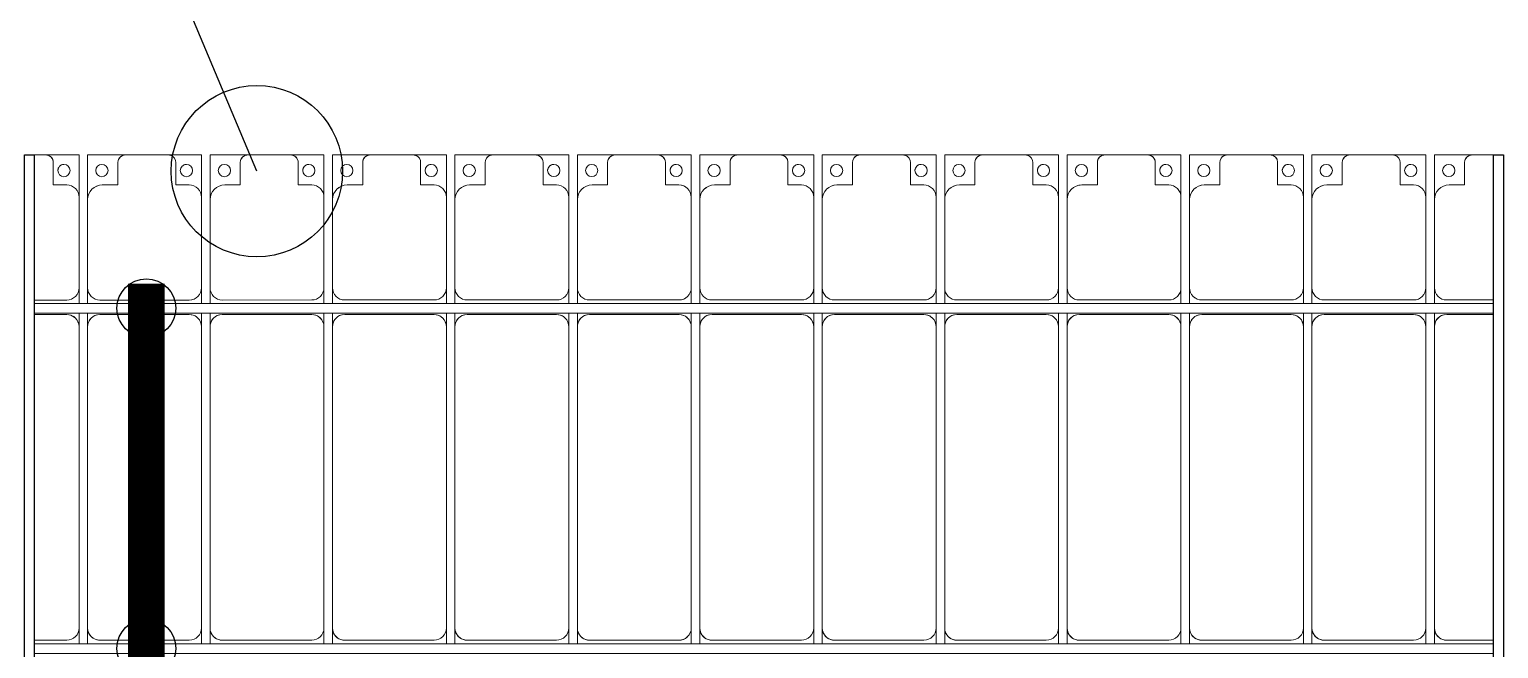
# Model space of a CAD drawing. Header units: millimetres. Extents: x -496478 to -186190, y -204059 to -87354.
# Drawn here: x -477212 to -471212, y -127424 to -124894 of the extents above; entities that cross this region are included whole.
import ezdxf

# ---------------------------------------------------------------- set-up
doc = ezdxf.new("R2010")
doc.units = ezdxf.units.MM
for name, color, linetype, lineweight in [('A-DETL-MBND', 5, 'Continuous', 9), ('A-GENM', 13, 'Continuous', 9), ('S-BEAM', 12, 'Continuous', 9)]:
    doc.layers.add(name, color=color, linetype=linetype, lineweight=lineweight)
for name, color, linetype in [('GC-BICH NEO', 6, 'Continuous'), ('GC-DAY NEO', 5, 'Continuous'), ('GC-HOP 40x60 GIA CUONG', 1, 'Continuous')]:
    doc.layers.add(name, color=color, linetype=linetype)

# ---------------------------------------------------------------- blocks, each defined once
blk = doc.blocks.new('Dầm C52 - Dầm C52-24978-BỐ TRÍ KHUNG KẾT CẤU BÈ PIN 01')
at = {"layer": 'S-BEAM', "color": 1}
for p, q in [((81389.1, 20), (87349.1, 20)), ((87349.1, -20), (81389.1, -20))]:
    blk.add_line(p, q, dxfattribs=at)
blk = doc.blocks.new('Dải phao đi lại kèm đỡ invester - DẢI PHAO ĐI LẠI-24499-BỐ TRÍ KHUNG KẾT CẤU BÈ PIN 01')
at = {"layer": 'A-DETL-MBND', "color": 8}
for p, q in [((11588.2, 1312.2), (11540, 1312.2)), ((11588.2, 1312.2), (11723.4, 1312.2)), ((11723.4, 1312.2), (11588.2, 1312.2)), ((11618.2, 1189.7), (11618.2, 1282.2)), ((11723.4, 1312.2), (11723.4, 1139.7)), ((11758.4, 1312.2), (11911.8, 1312.2)), ((11758.4, 1129.7), (11758.4, 1312.2)), ((11911.8, 1312.2), (11758.4, 1312.2)), ((11881.8, 1282.2), (11881.8, 1189.7)), ((12088.2, 1312.2), (11911.8, 1312.2)), ((12088.2, 1312.2), (12223.4, 1312.2)), ((12223.4, 1312.2), (12088.2, 1312.2)), ((12118.2, 1189.7), (12118.2, 1282.2)), ((12223.4, 1312.2), (12223.4, 1139.7)), ((12258.4, 1312.2), (12411.8, 1312.2)), ((12258.4, 1129.7), (12258.4, 1312.2)), ((12411.8, 1312.2), (12258.4, 1312.2)), ((12381.8, 1282.2), (12381.8, 1189.7)), ((12588.2, 1312.2), (12411.8, 1312.2)), ((12588.2, 1312.2), (12723.4, 1312.2)), ((12723.4, 1312.2), (12588.2, 1312.2)), ((12618.2, 1189.7), (12618.2, 1282.2)), ((12723.4, 1312.2), (12723.4, 1139.7)), ((12758.4, 1312.2), (12911.8, 1312.2)), ((12758.4, 1129.7), (12758.4, 1312.2)), ((12911.8, 1312.2), (12758.4, 1312.2)), ((12881.8, 1282.2), (12881.8, 1189.7)), ((13088.2, 1312.2), (12911.8, 1312.2)), ((13088.2, 1312.2), (13223.4, 1312.2)), ((13223.4, 1312.2), (13088.2, 1312.2)), ((13118.2, 1189.7), (13118.2, 1282.2)), ((13223.4, 1312.2), (13223.4, 1139.7)), ((13258.4, 1312.2), (13411.8, 1312.2)), ((13258.4, 1129.7), (13258.4, 1312.2)), ((13411.8, 1312.2), (13258.4, 1312.2)), ((13381.8, 1282.2), (13381.8, 1189.7)), ((13588.2, 1312.2), (13411.8, 1312.2)), ((13588.2, 1312.2), (13723.4, 1312.2)), ((13723.4, 1312.2), (13588.2, 1312.2)), ((13618.2, 1189.7), (13618.2, 1282.2)), ((13723.4, 1312.2), (13723.4, 1139.7)), ((13758.4, 1312.2), (13911.8, 1312.2)), ((13758.4, 1129.7), (13758.4, 1312.2)), ((13911.8, 1312.2), (13758.4, 1312.2)), ((13881.8, 1282.2), (13881.8, 1189.7)), ((14088.2, 1312.2), (13911.8, 1312.2)), ((14088.2, 1312.2), (14223.4, 1312.2)), ((14223.4, 1312.2), (14088.2, 1312.2)), ((14118.2, 1189.7), (14118.2, 1282.2)), ((14223.4, 1312.2), (14223.4, 1139.7)), ((14258.4, 1312.2), (14411.8, 1312.2)), ((14258.4, 1129.7), (14258.4, 1312.2)), ((14411.8, 1312.2), (14258.4, 1312.2)), ((14381.8, 1282.2), (14381.8, 1189.7)), ((14588.2, 1312.2), (14411.8, 1312.2)), ((14588.2, 1312.2), (14723.4, 1312.2)), ((14723.4, 1312.2), (14588.2, 1312.2)), ((14618.2, 1189.7), (14618.2, 1282.2)), ((14723.4, 1312.2), (14723.4, 1139.7)), ((14758.4, 1312.2), (14911.8, 1312.2)), ((14758.4, 1129.7), (14758.4, 1312.2)), ((14911.8, 1312.2), (14758.4, 1312.2)), ((14881.8, 1282.2), (14881.8, 1189.7)), ((15088.2, 1312.2), (14911.8, 1312.2)), ((15088.2, 1312.2), (15223.4, 1312.2)), ((15223.4, 1312.2), (15088.2, 1312.2)), ((15118.2, 1189.7), (15118.2, 1282.2)), ((15223.4, 1312.2), (15223.4, 1139.7)), ((15258.4, 1312.2), (15411.8, 1312.2)), ((15258.4, 1129.7), (15258.4, 1312.2)), ((15411.8, 1312.2), (15258.4, 1312.2)), ((15381.8, 1282.2), (15381.8, 1189.7)), ((15588.2, 1312.2), (15411.8, 1312.2)), ((15588.2, 1312.2), (15723.4, 1312.2)), ((15723.4, 1312.2), (15588.2, 1312.2)), ((15618.2, 1189.7), (15618.2, 1282.2)), ((15723.4, 1312.2), (15723.4, 1139.7)), ((15758.4, 1312.2), (15911.8, 1312.2)), ((15758.4, 1129.7), (15758.4, 1312.2)), ((15911.8, 1312.2), (15758.4, 1312.2)), ((15881.8, 1282.2), (15881.8, 1189.7)), ((16088.2, 1312.2), (15911.8, 1312.2)), ((16088.2, 1312.2), (16223.4, 1312.2)), ((16223.4, 1312.2), (16088.2, 1312.2)), ((16118.2, 1189.7), (16118.2, 1282.2)), ((16223.4, 1312.2), (16223.4, 1139.7)), ((16258.4, 1312.2), (16411.8, 1312.2)), ((16258.4, 1129.7), (16258.4, 1312.2)), ((16411.8, 1312.2), (16258.4, 1312.2)), ((16381.8, 1282.2), (16381.8, 1189.7)), ((16588.2, 1312.2), (16411.8, 1312.2)), ((16588.2, 1312.2), (16723.4, 1312.2)), ((16723.4, 1312.2), (16588.2, 1312.2)), ((16618.2, 1189.7), (16618.2, 1282.2)), ((16723.4, 1312.2), (16723.4, 1139.7)), ((16758.4, 1312.2), (16911.8, 1312.2)), ((16758.4, 1129.7), (16758.4, 1312.2)), ((16911.8, 1312.2), (16758.4, 1312.2)), ((16881.8, 1282.2), (16881.8, 1189.7)), ((17088.2, 1312.2), (16911.8, 1312.2)), ((17088.2, 1312.2), (17223.4, 1312.2)), ((17223.4, 1312.2), (17088.2, 1312.2)), ((17118.2, 1189.7), (17118.2, 1282.2)), ((17223.4, 1312.2), (17223.4, 1139.7)), ((17258.4, 1312.2), (17411.8, 1312.2)), ((17258.4, 1129.7), (17258.4, 1312.2)), ((17411.8, 1312.2), (17258.4, 1312.2)), ((17381.8, 1282.2), (17381.8, 1189.7)), ((17500, 1312.2), (17411.8, 1312.2)), ((11673.4, 1189.7), (11618.2, 1189.7)), ((11881.8, 1189.7), (11818.4, 1189.7)), ((12173.4, 1189.7), (12118.2, 1189.7)), ((12381.8, 1189.7), (12318.4, 1189.7)), ((12673.4, 1189.7), (12618.2, 1189.7)), ((12881.8, 1189.7), (12818.4, 1189.7)), ((13173.4, 1189.7), (13118.2, 1189.7)), ((13381.8, 1189.7), (13318.4, 1189.7)), ((13673.4, 1189.7), (13618.2, 1189.7)), ((13881.8, 1189.7), (13818.4, 1189.7)), ((14173.4, 1189.7), (14118.2, 1189.7)), ((14381.8, 1189.7), (14318.4, 1189.7)), ((14673.4, 1189.7), (14618.2, 1189.7)), ((14881.8, 1189.7), (14818.4, 1189.7)), ((15173.4, 1189.7), (15118.2, 1189.7)), ((15381.8, 1189.7), (15318.4, 1189.7)), ((15673.4, 1189.7), (15618.2, 1189.7)), ((15881.8, 1189.7), (15818.4, 1189.7)), ((16173.4, 1189.7), (16118.2, 1189.7)), ((16381.8, 1189.7), (16318.4, 1189.7)), ((16673.4, 1189.7), (16618.2, 1189.7)), ((16881.8, 1189.7), (16818.4, 1189.7)), ((17173.4, 1189.7), (17118.2, 1189.7)), ((17381.8, 1189.7), (17318.4, 1189.7)), ((11723.4, 769.7), (11723.4, 1139.7)), ((11758.4, 1129.7), (11758.4, 769.7)), ((12223.4, 769.7), (12223.4, 1139.7)), ((12258.4, 1129.7), (12258.4, 769.7)), ((12723.4, 769.7), (12723.4, 1139.7)), ((12758.4, 1129.7), (12758.4, 769.7)), ((13223.4, 769.7), (13223.4, 1139.7)), ((13258.4, 1129.7), (13258.4, 769.7)), ((13723.4, 769.7), (13723.4, 1139.7)), ((13758.4, 1129.7), (13758.4, 769.7)), ((14223.4, 769.7), (14223.4, 1139.7)), ((14258.4, 1129.7), (14258.4, 769.7)), ((14723.4, 769.7), (14723.4, 1139.7)), ((14758.4, 1129.7), (14758.4, 769.7)), ((15223.4, 769.7), (15223.4, 1139.7)), ((15258.4, 1129.7), (15258.4, 769.7)), ((15723.4, 769.7), (15723.4, 1139.7)), ((15758.4, 1129.7), (15758.4, 769.7)), ((16223.4, 769.7), (16223.4, 1139.7)), ((16258.4, 1129.7), (16258.4, 769.7)), ((16723.4, 769.7), (16723.4, 1139.7)), ((16758.4, 1129.7), (16758.4, 769.7)), ((17223.4, 769.7), (17223.4, 1139.7)), ((17258.4, 1129.7), (17258.4, 769.7)), ((11723.4, 769.7), (11723.4, 705.3)), ((11758.4, 705.3), (11758.4, 769.7)), ((12223.4, 769.7), (12223.4, 705.3)), ((12258.4, 705.3), (12258.4, 769.7)), ((12723.4, 769.7), (12723.4, 705.3)), ((12758.4, 705.3), (12758.4, 769.7)), ((13223.4, 769.7), (13223.4, 705.3)), ((13258.4, 705.3), (13258.4, 769.7)), ((13723.4, 769.7), (13723.4, 705.3)), ((13758.4, 705.3), (13758.4, 769.7)), ((14223.4, 769.7), (14223.4, 705.3)), ((14258.4, 705.3), (14258.4, 769.7)), ((14723.4, 769.7), (14723.4, 705.3)), ((14758.4, 705.3), (14758.4, 769.7)), ((15223.4, 769.7), (15223.4, 705.3)), ((15258.4, 705.3), (15258.4, 769.7)), ((15723.4, 769.7), (15723.4, 705.3)), ((15758.4, 705.3), (15758.4, 769.7)), ((16223.4, 769.7), (16223.4, 705.3)), ((16258.4, 705.3), (16258.4, 769.7)), ((16723.4, 769.7), (16723.4, 705.3)), ((16758.4, 705.3), (16758.4, 769.7)), ((17223.4, 769.7), (17223.4, 705.3)), ((17258.4, 705.3), (17258.4, 769.7)), ((11540, 719.7), (11673.4, 719.7)), ((11673.4, 660.3), (11540, 660.3)), ((11723.4, 665.3), (11723.4, 610.3)), ((11758.4, 610.3), (11758.4, 665.3)), ((11808.4, 719.7), (12173.4, 719.7)), ((12173.4, 660.3), (11808.4, 660.3)), ((12223.4, 665.3), (12223.4, 610.3)), ((12258.4, 610.3), (12258.4, 665.3)), ((12308.4, 719.7), (12673.4, 719.7)), ((12673.4, 660.3), (12308.4, 660.3)), ((12723.4, 665.3), (12723.4, 610.3)), ((12758.4, 610.3), (12758.4, 665.3)), ((12808.4, 719.7), (13173.4, 719.7)), ((13173.4, 660.3), (12808.4, 660.3)), ((13223.4, 665.3), (13223.4, 610.3)), ((13258.4, 610.3), (13258.4, 665.3)), ((13308.4, 719.7), (13673.4, 719.7)), ((13673.4, 660.3), (13308.4, 660.3)), ((13723.4, 665.3), (13723.4, 610.3)), ((13758.4, 610.3), (13758.4, 665.3)), ((13808.4, 719.7), (14173.4, 719.7)), ((14173.4, 660.3), (13808.4, 660.3)), ((14223.4, 665.3), (14223.4, 610.3)), ((14258.4, 610.3), (14258.4, 665.3)), ((14308.4, 719.7), (14673.4, 719.7)), ((14673.4, 660.3), (14308.4, 660.3)), ((14723.4, 665.3), (14723.4, 610.3)), ((14758.4, 610.3), (14758.4, 665.3)), ((14808.4, 719.7), (15173.4, 719.7)), ((15173.4, 660.3), (14808.4, 660.3)), ((15223.4, 665.3), (15223.4, 610.3)), ((15258.4, 610.3), (15258.4, 665.3)), ((15308.4, 719.7), (15673.4, 719.7)), ((15673.4, 660.3), (15308.4, 660.3)), ((15723.4, 665.3), (15723.4, 610.3)), ((15758.4, 610.3), (15758.4, 665.3)), ((15808.4, 719.7), (16173.4, 719.7)), ((16173.4, 660.3), (15808.4, 660.3)), ((16223.4, 665.3), (16223.4, 610.3)), ((16258.4, 610.3), (16258.4, 665.3)), ((16308.4, 719.7), (16673.4, 719.7)), ((16673.4, 660.3), (16308.4, 660.3)), ((16723.4, 665.3), (16723.4, 610.3)), ((16758.4, 610.3), (16758.4, 665.3)), ((16808.4, 719.7), (17173.4, 719.7)), ((17173.4, 660.3), (16808.4, 660.3)), ((17223.4, 665.3), (17223.4, 610.3)), ((17258.4, 610.3), (17258.4, 665.3)), ((17308.4, 719.7), (17500, 719.7)), ((17500, 660.3), (17308.4, 660.3)), ((11723.4, -620.3), (11723.4, 610.3)), ((11758.4, 610.3), (11758.4, -620.3)), ((12223.4, -620.3), (12223.4, 610.3)), ((12258.4, 610.3), (12258.4, -620.3)), ((12723.4, -620.3), (12723.4, 610.3)), ((12758.4, 610.3), (12758.4, -620.3)), ((13223.4, -620.3), (13223.4, 610.3)), ((13258.4, 610.3), (13258.4, -620.3)), ((13723.4, -620.3), (13723.4, 610.3)), ((13758.4, 610.3), (13758.4, -620.3)), ((14223.4, -620.3), (14223.4, 610.3)), ((14258.4, 610.3), (14258.4, -620.3)), ((14723.4, -620.3), (14723.4, 610.3)), ((14758.4, 610.3), (14758.4, -620.3)), ((15223.4, -620.3), (15223.4, 610.3)), ((15258.4, 610.3), (15258.4, -620.3)), ((15723.4, -620.3), (15723.4, 610.3)), ((15758.4, 610.3), (15758.4, -620.3)), ((16223.4, -620.3), (16223.4, 610.3)), ((16258.4, 610.3), (16258.4, -620.3)), ((16723.4, -620.3), (16723.4, 610.3)), ((16758.4, 610.3), (16758.4, -620.3)), ((17223.4, -620.3), (17223.4, 610.3)), ((17258.4, 610.3), (17258.4, -620.3)), ((11723.4, -620.3), (11723.4, -684.7)), ((11758.4, -684.7), (11758.4, -620.3)), ((12223.4, -620.3), (12223.4, -684.7)), ((12258.4, -684.7), (12258.4, -620.3)), ((12723.4, -620.3), (12723.4, -684.7)), ((12758.4, -684.7), (12758.4, -620.3)), ((13223.4, -620.3), (13223.4, -684.7)), ((13258.4, -684.7), (13258.4, -620.3)), ((13723.4, -620.3), (13723.4, -684.7)), ((13758.4, -684.7), (13758.4, -620.3)), ((14223.4, -620.3), (14223.4, -684.7)), ((14258.4, -684.7), (14258.4, -620.3)), ((14723.4, -620.3), (14723.4, -684.7)), ((14758.4, -684.7), (14758.4, -620.3)), ((15223.4, -620.3), (15223.4, -684.7)), ((15258.4, -684.7), (15258.4, -620.3)), ((15723.4, -620.3), (15723.4, -684.7)), ((15758.4, -684.7), (15758.4, -620.3)), ((16223.4, -620.3), (16223.4, -684.7)), ((16258.4, -684.7), (16258.4, -620.3)), ((16723.4, -620.3), (16723.4, -684.7)), ((16758.4, -684.7), (16758.4, -620.3)), ((17223.4, -620.3), (17223.4, -684.7)), ((17258.4, -684.7), (17258.4, -620.3)), ((11540, -670.3), (11673.4, -670.3)), ((11808.4, -670.3), (12173.4, -670.3)), ((12308.4, -670.3), (12673.4, -670.3)), ((12808.4, -670.3), (13173.4, -670.3)), ((13308.4, -670.3), (13673.4, -670.3)), ((13808.4, -670.3), (14173.4, -670.3)), ((14308.4, -670.3), (14673.4, -670.3)), ((14808.4, -670.3), (15173.4, -670.3)), ((15308.4, -670.3), (15673.4, -670.3)), ((15808.4, -670.3), (16173.4, -670.3)), ((16308.4, -670.3), (16673.4, -670.3)), ((16808.4, -670.3), (17173.4, -670.3)), ((17308.4, -670.3), (17500, -670.3))]:
    blk.add_line(p, q, dxfattribs=at)
for centre, radius, start, end in [((11588.2, 1282.2), 30, 0, 90), ((11588.2, 1282.2), 30, 75, 90), ((11588.2, 1282.2), 30, 15, 90), ((11588.2, 1282.2), 30, 75, 90), ((11661.8, 1248.6), 25, 90, 270), ((11661.8, 1248.6), 25, 150, 180), ((11661.8, 1248.6), 25, 120, 135), ((11661.8, 1248.6), 25, 90, 105), ((11661.8, 1248.6), 25, 270, 90), ((11816.8, 1248.6), 25, 90, 270), ((11816.8, 1248.6), 25, 270, 90), ((11911.8, 1282.2), 30, 90, 180), ((11911.8, 1282.2), 30, 90, 165), ((11911.8, 1282.2), 30, 90, 105), ((11911.8, 1282.2), 30, 90, 105), ((12088.2, 1282.2), 30, 360, 90), ((12088.2, 1282.2), 30, 75, 90), ((12088.2, 1282.2), 30, 15, 90), ((12088.2, 1282.2), 30, 75, 90), ((12161.8, 1248.6), 25, 90, 270), ((12161.8, 1248.6), 25, 150, 180), ((12161.8, 1248.6), 25, 120, 135), ((12161.8, 1248.6), 25, 90, 105), ((12161.8, 1248.6), 25, 270, 90), ((12316.8, 1248.6), 25, 90, 270), ((12316.8, 1248.6), 25, 270, 90), ((12411.8, 1282.2), 30, 90, 180), ((12411.8, 1282.2), 30, 90, 165), ((12411.8, 1282.2), 30, 90, 105), ((12411.8, 1282.2), 30, 90, 105), ((12588.2, 1282.2), 30, 360, 90), ((12588.2, 1282.2), 30, 75, 90), ((12588.2, 1282.2), 30, 15, 90), ((12588.2, 1282.2), 30, 75, 90), ((12661.8, 1248.6), 25, 90, 270), ((12661.8, 1248.6), 25, 150, 180), ((12661.8, 1248.6), 25, 120, 135), ((12661.8, 1248.6), 25, 90, 105), ((12661.8, 1248.6), 25, 270, 90), ((12816.8, 1248.6), 25, 90, 270), ((12816.8, 1248.6), 25, 270, 90), ((12911.8, 1282.2), 30, 90, 180), ((12911.8, 1282.2), 30, 90, 165), ((12911.8, 1282.2), 30, 90, 105), ((12911.8, 1282.2), 30, 90, 105), ((13088.2, 1282.2), 30, 360, 90), ((13088.2, 1282.2), 30, 75, 90), ((13088.2, 1282.2), 30, 15, 90), ((13088.2, 1282.2), 30, 75, 90), ((13161.8, 1248.6), 25, 90, 270), ((13161.8, 1248.6), 25, 150, 180), ((13161.8, 1248.6), 25, 120, 135), ((13161.8, 1248.6), 25, 90, 105), ((13161.8, 1248.6), 25, 270, 90), ((13316.8, 1248.6), 25, 90, 270), ((13316.8, 1248.6), 25, 270, 90), ((13411.8, 1282.2), 30, 90, 180), ((13411.8, 1282.2), 30, 90, 165), ((13411.8, 1282.2), 30, 90, 105), ((13411.8, 1282.2), 30, 90, 105), ((13588.2, 1282.2), 30, 0, 90), ((13588.2, 1282.2), 30, 75, 90), ((13588.2, 1282.2), 30, 15, 90), ((13588.2, 1282.2), 30, 75, 90), ((13661.8, 1248.6), 25, 90, 270), ((13661.8, 1248.6), 25, 150, 180), ((13661.8, 1248.6), 25, 120, 135), ((13661.8, 1248.6), 25, 90, 105), ((13661.8, 1248.6), 25, 270, 90), ((13816.8, 1248.6), 25, 90, 270), ((13816.8, 1248.6), 25, 270, 90), ((13911.8, 1282.2), 30, 90, 180), ((13911.8, 1282.2), 30, 90, 165), ((13911.8, 1282.2), 30, 90, 105), ((13911.8, 1282.2), 30, 90, 105), ((14088.2, 1282.2), 30, 0, 90), ((14088.2, 1282.2), 30, 75, 90), ((14088.2, 1282.2), 30, 15, 90), ((14088.2, 1282.2), 30, 75, 90), ((14161.8, 1248.6), 25, 90, 270), ((14161.8, 1248.6), 25, 150, 180), ((14161.8, 1248.6), 25, 120, 135), ((14161.8, 1248.6), 25, 90, 105), ((14161.8, 1248.6), 25, 270, 90), ((14316.8, 1248.6), 25, 90, 270), ((14316.8, 1248.6), 25, 270, 90), ((14411.8, 1282.2), 30, 90, 180), ((14411.8, 1282.2), 30, 90, 165), ((14411.8, 1282.2), 30, 90, 105), ((14411.8, 1282.2), 30, 90, 105), ((14588.2, 1282.2), 30, 0, 90), ((14588.2, 1282.2), 30, 75, 90), ((14588.2, 1282.2), 30, 15, 90), ((14588.2, 1282.2), 30, 75, 90), ((14661.8, 1248.6), 25, 90, 270), ((14661.8, 1248.6), 25, 150, 180), ((14661.8, 1248.6), 25, 120, 135), ((14661.8, 1248.6), 25, 90, 105), ((14661.8, 1248.6), 25, 270, 90), ((14816.8, 1248.6), 25, 90, 270), ((14816.8, 1248.6), 25, 270, 90), ((14911.8, 1282.2), 30, 90, 180), ((14911.8, 1282.2), 30, 90, 165), ((14911.8, 1282.2), 30, 90, 105), ((14911.8, 1282.2), 30, 90, 105), ((15088.2, 1282.2), 30, 360, 90), ((15088.2, 1282.2), 30, 75, 90), ((15088.2, 1282.2), 30, 15, 90), ((15088.2, 1282.2), 30, 75, 90), ((15161.8, 1248.6), 25, 90, 270), ((15161.8, 1248.6), 25, 150, 180), ((15161.8, 1248.6), 25, 120, 135), ((15161.8, 1248.6), 25, 90, 105), ((15161.8, 1248.6), 25, 270, 90), ((15316.8, 1248.6), 25, 90, 270), ((15316.8, 1248.6), 25, 270, 90), ((15411.8, 1282.2), 30, 90, 180), ((15411.8, 1282.2), 30, 90, 165), ((15411.8, 1282.2), 30, 90, 105), ((15411.8, 1282.2), 30, 90, 105), ((15588.2, 1282.2), 30, 360, 90), ((15588.2, 1282.2), 30, 75, 90), ((15588.2, 1282.2), 30, 15, 90), ((15588.2, 1282.2), 30, 75, 90), ((15661.8, 1248.6), 25, 90, 270), ((15661.8, 1248.6), 25, 150, 180), ((15661.8, 1248.6), 25, 120, 135), ((15661.8, 1248.6), 25, 90, 105), ((15661.8, 1248.6), 25, 270, 90), ((15816.8, 1248.6), 25, 90, 270), ((15816.8, 1248.6), 25, 270, 90), ((15911.8, 1282.2), 30, 90, 180), ((15911.8, 1282.2), 30, 90, 165), ((15911.8, 1282.2), 30, 90, 105), ((15911.8, 1282.2), 30, 90, 105), ((16088.2, 1282.2), 30, 360, 90), ((16088.2, 1282.2), 30, 75, 90), ((16088.2, 1282.2), 30, 15, 90), ((16088.2, 1282.2), 30, 75, 90), ((16161.8, 1248.6), 25, 90, 270), ((16161.8, 1248.6), 25, 150, 180), ((16161.8, 1248.6), 25, 120, 135), ((16161.8, 1248.6), 25, 90, 105), ((16161.8, 1248.6), 25, 270, 90), ((16316.8, 1248.6), 25, 90, 270), ((16316.8, 1248.6), 25, 270, 90), ((16411.8, 1282.2), 30, 90, 180), ((16411.8, 1282.2), 30, 90, 165), ((16411.8, 1282.2), 30, 90, 105), ((16411.8, 1282.2), 30, 90, 105), ((16588.2, 1282.2), 30, 0, 90), ((16588.2, 1282.2), 30, 75, 90), ((16588.2, 1282.2), 30, 24.29918, 90), ((16588.2, 1282.2), 30, 75, 90), ((16661.8, 1248.6), 25, 90, 270), ((16661.8, 1248.6), 25, 150, 180), ((16661.8, 1248.6), 25, 120, 135), ((16661.8, 1248.6), 25, 90, 105), ((16661.8, 1248.6), 25, 270, 90), ((16816.8, 1248.6), 25, 90, 270), ((16816.8, 1248.6), 25, 270, 90), ((16911.8, 1282.2), 30, 90, 180), ((16911.8, 1282.2), 30, 90, 165), ((16911.8, 1282.2), 30, 90, 105), ((16911.8, 1282.2), 30, 90, 105), ((17088.2, 1282.2), 30, 360, 90), ((17088.2, 1282.2), 30, 75, 90), ((17088.2, 1282.2), 30, 15, 90), ((17088.2, 1282.2), 30, 75, 90), ((17161.8, 1248.6), 25, 90, 270), ((17161.8, 1248.6), 25, 150, 180), ((17161.8, 1248.6), 25, 120, 135), ((17161.8, 1248.6), 25, 90, 105), ((17161.8, 1248.6), 25, 270, 90), ((17316.8, 1248.6), 25, 90, 270), ((17316.8, 1248.6), 25, 270, 90), ((17411.8, 1282.2), 30, 90, 180), ((17411.8, 1282.2), 30, 90, 165), ((17411.8, 1282.2), 30, 90, 105), ((17411.8, 1282.2), 30, 90, 105), ((11673.4, 1139.7), 50, 360, 90), ((11673.4, 1139.7), 50, 45, 90), ((11818.4, 1129.7), 60, 90, 180), ((11818.4, 1129.7), 60, 90, 135), ((12173.4, 1139.7), 50, 360, 90), ((12173.4, 1139.7), 50, 45, 90), ((12318.4, 1129.7), 60, 90, 180), ((12318.4, 1129.7), 60, 90, 135), ((12673.4, 1139.7), 50, 360, 90), ((12673.4, 1139.7), 50, 45, 90), ((12818.4, 1129.7), 60, 90, 180), ((12818.4, 1129.7), 60, 90, 135), ((13173.4, 1139.7), 50, 360, 90), ((13173.4, 1139.7), 50, 45, 90), ((13318.4, 1129.7), 60, 90, 180), ((13318.4, 1129.7), 60, 90, 135), ((13673.4, 1139.7), 50, 360, 90), ((13673.4, 1139.7), 50, 45, 90), ((13818.4, 1129.7), 60, 90, 180), ((13818.4, 1129.7), 60, 90, 135), ((14173.4, 1139.7), 50, 0, 90), ((14173.4, 1139.7), 50, 48.31734, 90), ((14318.4, 1129.7), 60, 90, 180), ((14318.4, 1129.7), 60, 90, 135), ((14673.4, 1139.7), 50, 0, 90), ((14673.4, 1139.7), 50, 45, 90), ((14818.4, 1129.7), 60, 90, 180), ((14818.4, 1129.7), 60, 90, 135), ((15173.4, 1139.7), 50, 360, 90), ((15173.4, 1139.7), 50, 45, 90), ((15318.4, 1129.7), 60, 90, 180), ((15318.4, 1129.7), 60, 90, 135), ((15673.4, 1139.7), 50, 0, 90), ((15673.4, 1139.7), 50, 45, 90), ((15818.4, 1129.7), 60, 90, 180), ((15818.4, 1129.7), 60, 95.82308, 135), ((16173.4, 1139.7), 50, 0, 90), ((16173.4, 1139.7), 50, 45, 90), ((16318.4, 1129.7), 60, 90, 180), ((16318.4, 1129.7), 60, 90, 135), ((16673.4, 1139.7), 50, 360, 90), ((16673.4, 1139.7), 50, 45, 90), ((16818.4, 1129.7), 60, 90, 180), ((16818.4, 1129.7), 60, 90, 135), ((17173.4, 1139.7), 50, 0, 90), ((17173.4, 1139.7), 50, 45, 90), ((17318.4, 1129.7), 60, 90, 180), ((17318.4, 1129.7), 60, 90, 135), ((11673.4, 769.7), 50, 270, 0), ((11673.4, 769.7), 50, 270, 315), ((11808.4, 769.7), 50, 180, 270), ((11808.4, 769.7), 50, 225, 270), ((12173.4, 769.7), 50, 270, 360), ((12173.4, 769.7), 50, 270, 315), ((12308.4, 769.7), 50, 180, 270), ((12308.4, 769.7), 50, 225, 270), ((12673.4, 769.7), 50, 270, 360), ((12673.4, 769.7), 50, 270, 315), ((12808.4, 769.7), 50, 180, 270), ((12808.4, 769.7), 50, 225, 270), ((13173.4, 769.7), 50, 270, 360), ((13173.4, 769.7), 50, 270, 315), ((13308.4, 769.7), 50, 180, 270), ((13308.4, 769.7), 50, 225, 270), ((13673.4, 769.7), 50, 270, 360), ((13673.4, 769.7), 50, 270, 315), ((13808.4, 769.7), 50, 180, 270), ((13808.4, 769.7), 50, 225, 270), ((14173.4, 769.7), 50, 270, 0), ((14173.4, 769.7), 50, 270, 311.67415), ((14308.4, 769.7), 50, 180, 270), ((14308.4, 769.7), 50, 225, 270), ((14673.4, 769.7), 50, 270, 0), ((14673.4, 769.7), 50, 270, 315), ((14808.4, 769.7), 50, 180, 270), ((14808.4, 769.7), 50, 225, 270), ((15173.4, 769.7), 50, 270, 360), ((15173.4, 769.7), 50, 270, 315), ((15308.4, 769.7), 50, 180, 270), ((15308.4, 769.7), 50, 225, 270), ((15673.4, 769.7), 50, 270, 0), ((15673.4, 769.7), 50, 270, 315), ((15808.4, 769.7), 50, 180, 270), ((15808.4, 769.7), 50, 225, 270), ((16173.4, 769.7), 50, 270, 0), ((16173.4, 769.7), 50, 270, 315), ((16308.4, 769.7), 50, 180, 270), ((16308.4, 769.7), 50, 225, 270), ((16673.4, 769.7), 50, 270, 0), ((16673.4, 769.7), 50, 270, 315), ((16808.4, 769.7), 50, 180, 270), ((16808.4, 769.7), 50, 225, 270), ((17173.4, 769.7), 50, 270, 360), ((17173.4, 769.7), 50, 270, 315), ((17308.4, 769.7), 50, 180, 270), ((17308.4, 769.7), 50, 225, 270), ((11673.4, 610.3), 50, 0, 90), ((11673.4, 610.3), 50, 15, 90), ((11808.4, 610.3), 50, 90, 180), ((12173.4, 610.3), 50, 0, 90), ((12173.4, 610.3), 50, 15, 90), ((12308.4, 610.3), 50, 90, 180), ((12673.4, 610.3), 50, 0, 90), ((12673.4, 610.3), 50, 15, 90), ((12808.4, 610.3), 50, 90, 180), ((13173.4, 610.3), 50, 360, 90), ((13173.4, 610.3), 50, 15, 90), ((13308.4, 610.3), 50, 90, 180), ((13673.4, 610.3), 50, 360, 90), ((13673.4, 610.3), 50, 15, 90), ((13808.4, 610.3), 50, 90, 180), ((14173.4, 610.3), 50, 360, 90), ((14173.4, 610.3), 50, 48.32749, 90), ((14308.4, 610.3), 50, 90, 180), ((14673.4, 610.3), 50, 360, 90), ((14673.4, 610.3), 50, 15, 90), ((14808.4, 610.3), 50, 90, 180), ((15173.4, 610.3), 50, 360, 90), ((15173.4, 610.3), 50, 15, 90), ((15308.4, 610.3), 50, 90, 180), ((15673.4, 610.3), 50, 0, 90), ((15673.4, 610.3), 50, 15, 90), ((15808.4, 610.3), 50, 90, 180), ((16173.4, 610.3), 50, 0, 90), ((16173.4, 610.3), 50, 15, 90), ((16308.4, 610.3), 50, 90, 180), ((16673.4, 610.3), 50, 360, 90), ((16673.4, 610.3), 50, 15, 90), ((16808.4, 610.3), 50, 90, 180), ((17173.4, 610.3), 50, 360, 90), ((17173.4, 610.3), 50, 15, 90), ((17308.4, 610.3), 50, 90, 180), ((11808.4, 610.3), 50, 105, 180), ((12308.4, 610.3), 50, 105, 180), ((12808.4, 610.3), 50, 105, 180), ((13308.4, 610.3), 50, 105, 180), ((13808.4, 610.3), 50, 105, 180), ((14173.4, 610.3), 50, 15, 45), ((14308.4, 610.3), 50, 105, 180), ((14808.4, 610.3), 50, 105, 180), ((15308.4, 610.3), 50, 105, 180), ((15808.4, 610.3), 50, 105, 180), ((16308.4, 610.3), 50, 105, 180), ((16808.4, 610.3), 50, 105, 180), ((17308.4, 610.3), 50, 105, 180), ((11673.4, -620.3), 50, 270, 0), ((11673.4, -620.3), 50, 270, 0), ((11808.4, -620.3), 50, 180, 270), ((11808.4, -620.3), 50, 195, 255), ((12173.4, -620.3), 50, 270, 360), ((12173.4, -620.3), 50, 270, 360), ((12308.4, -620.3), 50, 180, 270), ((12308.4, -620.3), 50, 195, 270), ((12673.4, -620.3), 50, 270, 360), ((12673.4, -620.3), 50, 270, 360), ((12808.4, -620.3), 50, 180, 270), ((12808.4, -620.3), 50, 195, 270), ((13173.4, -620.3), 50, 270, 0), ((13173.4, -620.3), 50, 270, 0), ((13308.4, -620.3), 50, 180, 270), ((13308.4, -620.3), 50, 195, 270), ((13673.4, -620.3), 50, 270, 0), ((13673.4, -620.3), 50, 270, 0), ((13808.4, -620.3), 50, 180, 270), ((13808.4, -620.3), 50, 195, 270), ((14173.4, -620.3), 50, 270, 0), ((14173.4, -620.3), 50, 270, 311.64749), ((14173.4, -620.3), 50, 315, 0), ((14308.4, -620.3), 50, 180, 270), ((14308.4, -620.3), 50, 195, 270), ((14673.4, -620.3), 50, 270, 0), ((14673.4, -620.3), 50, 270, 0), ((14808.4, -620.3), 50, 180, 270), ((14808.4, -620.3), 50, 195, 270), ((15173.4, -620.3), 50, 270, 360), ((15173.4, -620.3), 50, 270, 360), ((15308.4, -620.3), 50, 180, 270), ((15308.4, -620.3), 50, 195, 270), ((15673.4, -620.3), 50, 270, 360), ((15673.4, -620.3), 50, 270, 360), ((15808.4, -620.3), 50, 180, 270), ((15808.4, -620.3), 50, 195, 270), ((16173.4, -620.3), 50, 270, 0), ((16173.4, -620.3), 50, 270, 0), ((16308.4, -620.3), 50, 180, 270), ((16308.4, -620.3), 50, 195, 270), ((16673.4, -620.3), 50, 270, 360), ((16673.4, -620.3), 50, 270, 360), ((16808.4, -620.3), 50, 180, 270), ((16808.4, -620.3), 50, 195, 270), ((17173.4, -620.3), 50, 270, 0), ((17173.4, -620.3), 50, 270, 0), ((17308.4, -620.3), 50, 180, 270), ((17308.4, -620.3), 50, 195, 270), ((11808.4, -620.3), 50, 257.4602, 270)]:
    blk.add_arc(centre, radius, start, end, dxfattribs=at)
blk = doc.blocks.new('Dầm C52 - Hộp 40x60-25870-BỐ TRÍ KHUNG KẾT CẤU BÈ PIN 01')
at = {"layer": 'S-BEAM', "color": 3, "lineweight": 25}
for p, q in [((-37172.3, 20), (37172.3, 20)), ((37172.3, 20), (37172.3, -20)), ((37172.3, -20), (-37172.3, -20))]:
    blk.add_line(p, q, dxfattribs=at)
blk = doc.blocks.new('HOBANMONG_BEPIN 1_rvt-1-BỐ TRÍ KHUNG KẾT CẤU BÈ PIN 01')
at = {"layer": 'A-GENM', "lineweight": 9, "rotation": 0.0007586099545854}
blk.add_blockref('Dải phao đi lại kèm đỡ invester - DẢI PHAO ĐI LẠI-24499-BỐ TRÍ KHUNG KẾT CẤU BÈ PIN 01', (-488732.3, -126719.6), dxfattribs=at)
at = {"layer": 'S-BEAM', "lineweight": 9}
for name, p, rotation in [('Dầm C52 - Hộp 40x60-25870-BỐ TRÍ KHUNG KẾT CẤU BÈ PIN 01', (-477211.8, -162579.6), 90.00075860989166), ('Dầm C52 - Hộp 40x60-25870-BỐ TRÍ KHUNG KẾT CẤU BÈ PIN 01', (-471211.8, -162579.5), 90.00075860989166), ('Dầm C52 - Dầm C52-24978-BỐ TRÍ KHUNG KẾT CẤU BÈ PIN 01', (-389843.1, -126033), 180.0007586094741), ('Dầm C52 - Dầm C52-24978-BỐ TRÍ KHUNG KẾT CẤU BÈ PIN 01', (-389843.1, -127423), 180.0007586094741)]:
    blk.add_blockref(name, p, dxfattribs=dict(at, rotation=rotation))

msp = doc.modelspace()

# ---------------------------------------------------------------- linework, layer by layer
at = {"layer": 'GC-BICH NEO'}
msp.add_circle((-476282.7, -125473.4), 350, dxfattribs=at)
at = {"layer": 'GC-DAY NEO'}
msp.add_line((-476282.7, -125473.4), (-479384.1, -118099), dxfattribs=at)
at = {"layer": 'GC-HOP 40x60 GIA CUONG', "const_width": 150}
msp.add_lwpolyline([(-476734, -140933), (-476734, -125933)], dxfattribs=at)
at = {"layer": 'GC-HOP 40x60 GIA CUONG'}
for centre in [(-476734, -126033), (-476734, -127423)]:
    msp.add_circle(centre, 120, dxfattribs=at)

# ---------------------------------------------------------------- block references
at = {"lineweight": 5}
msp.add_blockref('HOBANMONG_BEPIN 1_rvt-1-BỐ TRÍ KHUNG KẾT CẤU BÈ PIN 01', (0, 0), dxfattribs=at)

doc.saveas('drawing.dxf')
